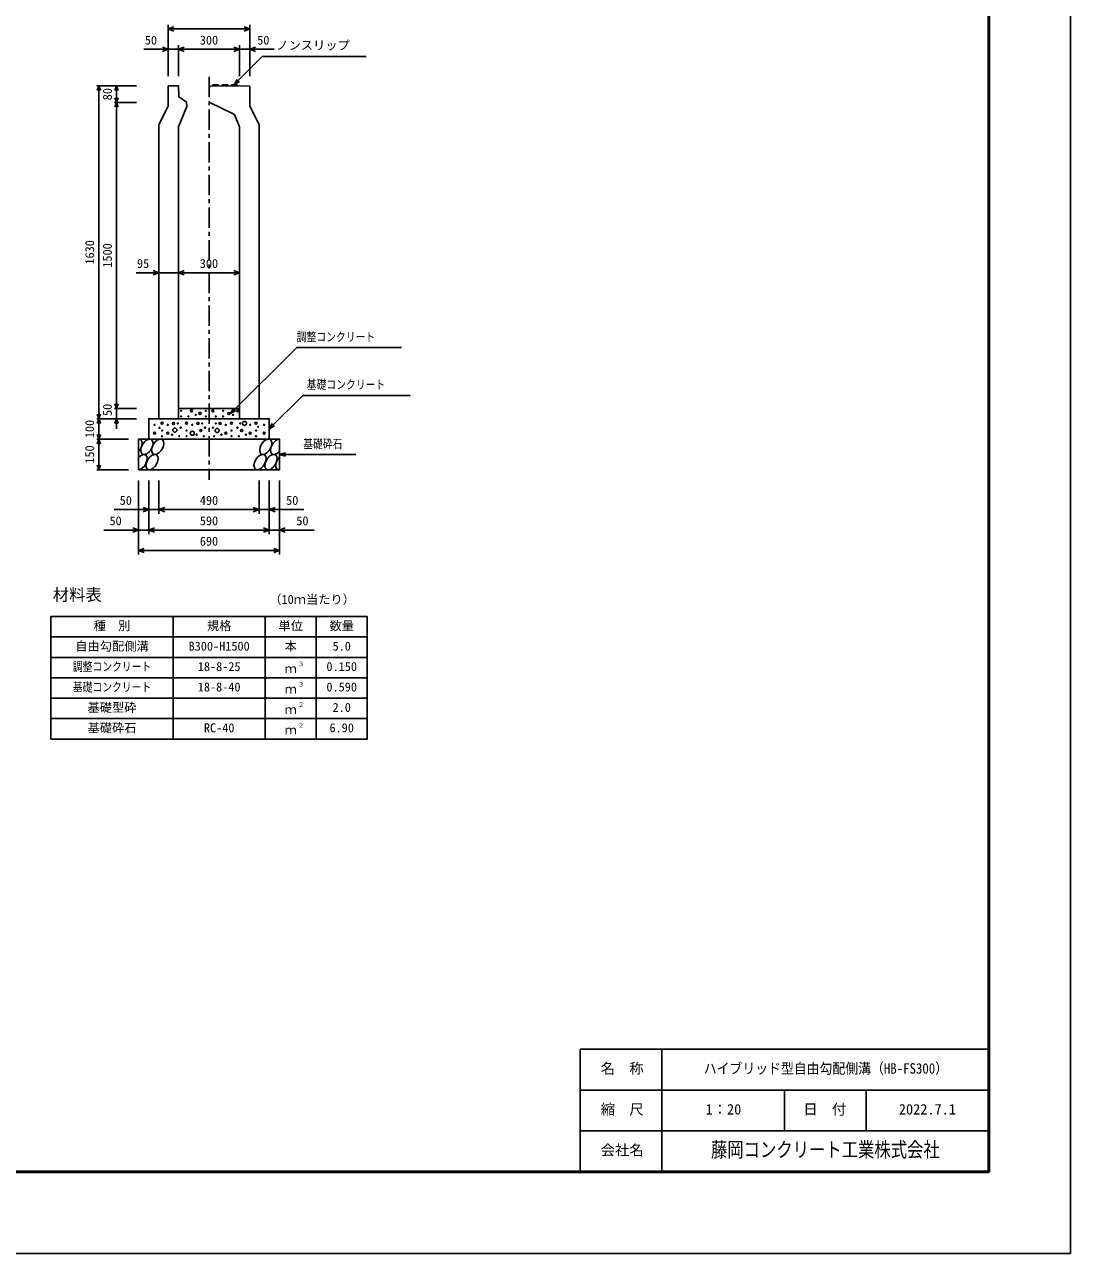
# Model space of a CAD drawing. Units: millimetres, scale not verified. Extents: x -16800 to 16800, y -5940 to 5940.
# Drawn here: x 11679 to 16800, y -5940 to 78 of the extents above; entities that cross this region are included whole.
import ezdxf
from ezdxf.enums import TextEntityAlignment as Align

# ---------------------------------------------------------------- set-up
doc = ezdxf.new("R2010")
doc.units = ezdxf.units.MM
doc.header["$LTSCALE"] = 20
doc.linetypes.add('CHAIN1', pattern=[8, 5, -1, 1, -1])
for name, color, linetype, lineweight in [('0-0_DIM', 7, 'Continuous', 25), ('0-1_Defpoints', 5, 'Continuous', 25), ('0-2_HATCH', 6, 'Continuous', 25), ('0-3_HYO', 3, 'Continuous', 25), ('0-4_HYO2', 4, 'Continuous', 25), ('0-5_OUTLINE', 3, 'Continuous', 25), ('0-6_TXT', 7, 'Continuous', 25), ('0-7_WAKU', 3, 'Continuous', 25), ('0-8_WAKU-LINE', 7, 'Continuous', 25)]:
    doc.layers.add(name, color=color, linetype=linetype, lineweight=lineweight)
doc.layers.add('0-9_WAKU-TXT', color=7, linetype='Continuous')
doc.styles.add('ＭＳ ゴシック', font='')
doc.styles.get('ＭＳ ゴシック').set_extended_font_data('MS Gothic')

msp = doc.modelspace()

# ---------------------------------------------------------------- linework, layer by layer
at = {"layer": '0-0_DIM'}
for p, q in [((12381.78, 77.25), (12381.78, -174.49)), ((12781.78, 77.25), (12781.78, -174.49)), ((12781.78, 57.25), (12381.78, 57.25)), ((12381.78, -42.75), (12262.12, -42.75)), ((12431.78, -42.75), (12381.78, -42.75)), ((12431.78, -22.75), (12431.78, -174.49)), ((12431.78, -42.75), (12731.78, -42.75)), ((12731.78, -22.75), (12731.78, -174.49)), ((12731.78, -42.75), (12781.78, -42.75)), ((12781.78, -42.75), (12901.45, -42.75)), ((12704.73, -215.73), (12842.4, -78.07)), ((13350.84, -78.07), (12842.4, -78.07)), ((12032.58, -221.96), (12225.91, -221.96)), ((12042.58, -221.96), (12042.58, -1851.96)), ((12129.25, -302.46), (12129.25, -221.96)), ((12704.73, -215.73), (12719.73, -189.75)), ((12704.73, -215.73), (12730.71, -200.73)), ((12119.25, -302.46), (12225.91, -302.46)), ((12129.25, -1801.96), (12129.25, -302.46)), ((12336.78, -1136.96), (12224.8, -1136.96)), ((12336.78, -1136.96), (12431.78, -1136.96)), ((12431.78, -1136.96), (12731.78, -1136.96)), ((13040.44, -1738.31), (12876.78, -1901.96)), ((13040.44, -1738.31), (13567.51, -1738.31)), ((12119.25, -1801.96), (12225.91, -1801.96)), ((12129.25, -1801.96), (12129.25, -1851.96)), ((12686.78, -1826.96), (12701.78, -1800.98)), ((12032.58, -1851.96), (12225.91, -1851.96)), ((12042.58, -1951.96), (12042.58, -1851.96)), ((12129.25, -1901.96), (12129.25, -1851.96)), ((12686.78, -1826.96), (12712.76, -1811.96)), ((12876.78, -1901.96), (12891.78, -1875.98)), ((12876.78, -1901.96), (12902.76, -1886.96)), ((12032.58, -1951.96), (12186.78, -1951.96)), ((12042.58, -1951.96), (12042.58, -2101.96)), ((12926.78, -2026.96), (12955.76, -2019.2)), ((12926.78, -2026.96), (13300.68, -2026.96)), ((12926.78, -2026.96), (12955.76, -2034.73)), ((12032.58, -2101.96), (12186.78, -2101.96)), ((12236.78, -2516.98), (12236.78, -2154.63)), ((12286.78, -2416.98), (12286.78, -2154.63)), ((12336.78, -2316.98), (12336.78, -2154.63)), ((12826.78, -2316.98), (12826.78, -2154.63)), ((12876.78, -2416.98), (12876.78, -2154.63)), ((12926.78, -2516.98), (12926.78, -2154.63)), ((12116.78, -2296.98), (12336.78, -2296.98)), ((12336.78, -2296.98), (12826.78, -2296.98)), ((13046.78, -2296.98), (12826.78, -2296.98)), ((12066.78, -2396.98), (12286.78, -2396.98)), ((12286.78, -2396.98), (12876.78, -2396.98)), ((13096.78, -2396.98), (12876.78, -2396.98)), ((12236.78, -2496.98), (12926.78, -2496.98))]:
    msp.add_line(p, q, dxfattribs=at)
at = {"layer": '0-0_DIM', "linetype": 'CHAIN1'}
msp.add_line((12581.78, -176.66), (12581.78, -2151.96), dxfattribs=at)
at = {"layer": '0-0_DIM'}
for points in [[(12410.01, 46.99), (12381.82, 57.25), (12410.01, 67.51)], [(12753.63, 67.51), (12781.82, 57.25), (12753.63, 46.99)], [(12353.59, -53.01), (12381.78, -42.75), (12353.59, -32.49)], [(12459.97, -53.01), (12431.78, -42.75), (12459.97, -32.49)], [(12703.67, -32.49), (12731.86, -42.75), (12703.67, -53.01)], [(12809.9, -32.49), (12781.71, -42.75), (12809.9, -53.01)], [(12034.37, -244.51), (12042.58, -221.96), (12050.79, -244.51)], [(12121.04, -244.51), (12129.25, -221.96), (12137.46, -244.51)], [(12137.46, -279.91), (12129.25, -302.46), (12121.04, -279.91)], [(12121.04, -325.01), (12129.25, -302.46), (12137.46, -325.01)], [(12308.59, -1147.22), (12336.78, -1136.96), (12308.59, -1126.7)], [(12459.97, -1147.22), (12431.78, -1136.96), (12459.97, -1126.7)], [(12703.59, -1126.7), (12731.78, -1136.96), (12703.59, -1147.22)], [(12686.78, -1826.96), (13011.25, -1502.5), (13524.8, -1502.5)], [(12137.46, -1779.41), (12129.25, -1801.96), (12121.04, -1779.41)], [(12050.79, -1829.41), (12042.58, -1851.96), (12034.37, -1829.41)], [(12050.79, -1874.51), (12042.58, -1851.96), (12034.37, -1874.51)], [(12137.46, -1874.51), (12129.25, -1851.96), (12121.04, -1874.51)], [(12050.79, -1929.41), (12042.58, -1951.96), (12034.37, -1929.41)], [(12050.79, -1974.51), (12042.58, -1951.96), (12034.37, -1974.51)], [(12050.79, -2079.41), (12042.58, -2101.96), (12034.37, -2079.41)], [(12258.59, -2286.72), (12286.78, -2296.98), (12258.59, -2307.24)], [(12364.97, -2307.24), (12336.78, -2296.98), (12364.97, -2286.72)], [(12798.59, -2286.72), (12826.78, -2296.98), (12798.59, -2307.24)], [(12904.97, -2286.72), (12876.78, -2296.98), (12904.97, -2307.24)], [(12208.59, -2386.72), (12236.78, -2396.98), (12208.59, -2407.24)], [(12314.97, -2407.24), (12286.78, -2396.98), (12314.97, -2386.72)], [(12848.59, -2386.72), (12876.78, -2396.98), (12848.59, -2407.24)], [(12954.97, -2386.72), (12926.78, -2396.98), (12954.97, -2407.24)], [(12264.97, -2507.24), (12236.78, -2496.98), (12264.97, -2486.72)], [(12898.59, -2486.72), (12926.78, -2496.98), (12898.59, -2507.24)]]:
    msp.add_lwpolyline(points, dxfattribs=at)
at = {"layer": '0-1_Defpoints'}
msp.add_lwpolyline([(0, -5940), (16800, -5940), (16800, 5940), (0, 5940)], close=True, dxfattribs=at)
at = {"layer": '0-2_HATCH'}
for p, q in [((12599.78, -223.28), (12601.23, -216.77)), ((12601.23, -216.77), (12628.23, -216.5)), ((12628.23, -216.5), (12629.78, -222.98)), ((12644.78, -222.83), (12646.23, -216.32)), ((12689.78, -222.38), (12691.28, -215.87)), ((12691.23, -215.87), (12718.23, -215.6)), ((12718.23, -215.6), (12719.78, -222.08))]:
    msp.add_line(p, q, dxfattribs=at)
msp.add_lwpolyline([(12646.23, -216.32), (12673.23, -216.05), (12674.78, -222.53)], dxfattribs=at)
for centre, radius in [((12445.75, -1812.65), 2.5), ((12445.75, -1840.66), 2.5), ((12481.64, -1840.66), 2.5), ((12495.66, -1812.65), 5), ((12516.69, -1832.78), 2.5), ((12537.71, -1825.78), 5), ((12565.75, -1812.65), 2.5), ((12565.75, -1840.66), 2.5), ((12600.92, -1812.93), 5), ((12614.94, -1840.95), 2.5), ((12650.82, -1812.93), 2.5), ((12650.82, -1840.95), 2.5), ((12678.86, -1826.06), 5), ((12699.89, -1833.07), 2.5), ((12720.92, -1812.93), 5), ((12755.74, -1874.78), 10), ((12315.47, -1922.93), 5), ((12315.47, -1881.79), 2.5), ((12339.33, -1896.7), 2.5), ((12351.75, -1873.91), 5), ((12351.75, -1909.8), 2.5), ((12379.79, -1922.93), 5), ((12379.79, -1881.79), 2.5), ((12407.82, -1874.78), 5), ((12414.36, -1907.8), 10), ((12428.86, -1874.78), 2.5), ((12442.87, -1895.79), 2.5), ((12471.75, -1873.91), 5), ((12471.75, -1909.8), 2.5), ((12499.79, -1922.93), 10), ((12499.79, -1881.79), 2.5), ((12527.82, -1874.78), 5), ((12541.84, -1909.8), 5), ((12548.86, -1874.78), 2.5), ((12562.87, -1895.79), 2.5), ((12600.69, -1895.79), 2.5), ((12621.72, -1909.8), 10), ((12614.71, -1874.78), 2.5), ((12635.74, -1874.78), 5), ((12663.78, -1922.93), 5), ((12663.78, -1881.79), 2.5), ((12691.82, -1873.91), 5), ((12691.82, -1909.8), 2.5), ((12720.69, -1895.79), 2.5), ((12734.71, -1874.78), 2.5), ((12741.72, -1909.8), 5), ((12783.78, -1922.93), 5), ((12783.78, -1881.79), 2.5), ((12811.82, -1873.91), 5), ((12811.82, -1909.8), 2.5), ((12823.16, -1891.48), 2.5), ((12851.72, -1922.93), 5), ((12851.72, -1881.79), 2.5), ((12351.75, -1937.81), 2.5), ((12400.82, -1929.94), 2.5), ((12435.86, -1937.81), 2.5), ((12471.75, -1937.81), 2.5), ((12520.82, -1929.94), 2.5), ((12555.86, -1937.81), 2.5), ((12607.7, -1937.81), 2.5), ((12642.75, -1929.94), 2.5), ((12691.82, -1937.81), 2.5), ((12727.7, -1937.81), 2.5), ((12762.75, -1929.94), 2.5), ((12811.82, -1937.81), 2.5)]:
    msp.add_circle(centre, radius, dxfattribs=at)
for centre, start_param, end_param in [((12224.42, -1989.48), 4.385593, 6.6745444), ((12912.92, -1989.48), 0.3357715, 4.4411806), ((12249.74, -2064.47), 3.5111464, 7.548991), ((12938.25, -2064.47), 1.2110787, 3.5658734)]:
    msp.add_ellipse(centre, major_axis=(21.81, 35.31), ratio=0.5792, start_param=start_param, end_param=end_param, dxfattribs=at)
for centre in [(12277.63, -1989.48), (12330.84, -1989.48), (12859.72, -1989.48), (12302.95, -2064.47), (12831.83, -2064.47), (12885.04, -2064.47)]:
    msp.add_ellipse(centre, major_axis=(21.81, 35.31), ratio=0.5792, dxfattribs=at)
at = {"layer": '0-3_HYO'}
for p, q in [((12406.78, -2820.92), (12406.78, -3420.92)), ((12856.78, -2820.92), (12856.78, -3420.92)), ((13106.78, -2820.92), (13106.78, -3420.92)), ((11806.78, -2920.92), (13356.78, -2920.92))]:
    msp.add_line(p, q, dxfattribs=at)
msp.add_lwpolyline([(11806.78, -3420.92), (13356.78, -3420.92), (13356.78, -2820.92), (11806.78, -2820.92)], close=True, dxfattribs=at)
at = {"layer": '0-4_HYO2'}
for p, q in [((11806.78, -3020.92), (13356.78, -3020.92)), ((11806.78, -3120.92), (13356.78, -3120.92)), ((11806.78, -3220.92), (13356.78, -3220.92)), ((11806.78, -3320.92), (13356.78, -3320.92))]:
    msp.add_line(p, q, dxfattribs=at)
at = {"layer": '0-5_OUTLINE'}
for p, q in [((12381.78, -221.46), (12431.78, -221.96)), ((12781.78, -221.46), (12587.78, -223.4)), ((12781.78, -221.46), (12781.78, -321.46)), ((12473.78, -321.96), (12431.78, -421.96)), ((12706.58, -361.96), (12581.78, -301.96)), ((12826.78, -411.46), (12781.78, -321.46)), ((12336.78, -411.46), (12336.78, -1851.96)), ((12706.58, -361.96), (12731.78, -421.96)), ((12826.78, -411.46), (12826.78, -1851.96)), ((12431.78, -421.96), (12431.78, -1851.96)), ((12731.78, -421.96), (12731.78, -1851.96)), ((12731.78, -1801.96), (12431.78, -1801.96)), ((12336.78, -1851.96), (12431.78, -1851.96)), ((12731.78, -1851.96), (12826.78, -1851.96))]:
    msp.add_line(p, q, dxfattribs=at)
for points in [[(12381.78, -221.46), (12381.78, -321.46), (12336.78, -411.46)], [(12473.78, -321.96), (12470.78, -301.96), (12434.78, -274.83), (12431.78, -221.96)], [(12581.78, -226.66), (12586.28, -226.66), (12587.78, -223.4)], [(12876.78, -1951.96), (12876.78, -1851.96), (12286.78, -1851.96), (12286.78, -1951.96)]]:
    msp.add_lwpolyline(points, dxfattribs=at)
msp.add_lwpolyline([(12236.78, -2101.96), (12926.78, -2101.96), (12926.78, -1951.96), (12236.78, -1951.96)], close=True, dxfattribs=at)
at = {"layer": '0-7_WAKU'}
for p, q in [((14400, -4940), (16400, -4940)), ((14400, -5540), (14400, -4940))]:
    msp.add_line(p, q, dxfattribs=at)
at = {"layer": '0-7_WAKU', "lineweight": 50}
msp.add_lwpolyline([(400, -5540), (16400, -5540), (16400, 5540), (400, 5540)], close=True, dxfattribs=at)
at = {"layer": '0-8_WAKU-LINE'}
for p, q in [((14800, -5540), (14800, -4940)), ((14400, -5140), (16400, -5140)), ((15400, -5340), (15400, -5140)), ((15800, -5340), (15800, -5140)), ((14400, -5340), (16400, -5340))]:
    msp.add_line(p, q, dxfattribs=at)

# ---------------------------------------------------------------- texts
at = {"layer": '0-0_DIM', "style": 'ＭＳ ゴシック'}
for s, p in [('50', (12267.6, -32.75)), ('300', (12536.78, -32.75)), ('50', (12817.7, -32.75)), ('ノンスリップ', (12911.3, -57.89)), ('95', (12228.89, -1126.96)), ('300', (12536.71, -1126.96)), ('50', (12144.34, -2286.98)), ('490', (12536.78, -2286.98)), ('50', (12959.22, -2286.98)), ('50', (12094.34, -2386.98)), ('590', (12536.78, -2386.98)), ('50', (13009.22, -2386.98)), ('690', (12536.78, -2486.98))]:
    msp.add_text(s, height=43.99, dxfattribs=at).set_placement(p, align=Align.BOTTOM_LEFT)
for s, p in [('80', (12119.25, -292.21)), ('1630', (12032.58, -1096.96)), ('1500', (12119.25, -1112.21)), ('50', (12119.25, -1838.63)), ('100', (12032.58, -1946.96)), ('150', (12032.58, -2071.96))]:
    msp.add_text(s, height=43.99, rotation=90, dxfattribs=at).set_placement(p, align=Align.BOTTOM_LEFT)
at = {"layer": '0-0_DIM', "style": 'ＭＳ ゴシック', "width": 0.8}
for s, p in [('調整コンクリート', (13011.25, -1486.07)), ('基礎コンクリート', (13060.44, -1719.57)), ('基礎砕石', (13043.1, -2009.79))]:
    msp.add_text(s, height=43.99, dxfattribs=at).set_placement(p, align=Align.BOTTOM_LEFT)
at = {"layer": '0-6_TXT', "style": 'ＭＳ ゴシック'}
for s, height, p in [('材料表', 58.65, (11816.78, -2760.92)), ('（10ｍ当たり）', 43.99, (12876.78, -2771.93)), ('種\u3000別', 43.99, (12016.78, -2900.92)), ('規格', 43.99, (12571.78, -2900.92)), ('単位', 43.99, (12921.78, -2900.92)), ('数量', 43.99, (13171.78, -2900.92)), ('自由勾配側溝', 43.99, (11926.78, -3000.92)), ('B300-H1500', 43.99, (12481.78, -3000.92)), ('本', 43.99, (12951.78, -3000.92)), ('5.0', 43.99, (13186.78, -3000.92)), ('18-8-25', 43.99, (12526.78, -3100.92)), ('ｍ', 43.99, (12951.78, -3110.92)), ('３', 21.99, (13017.32, -3070.56)), ('0.150', 43.99, (13156.78, -3100.92)), ('18-8-40', 43.99, (12526.78, -3200.92)), ('ｍ', 43.99, (12951.78, -3210.92)), ('３', 21.99, (13017.32, -3170.56)), ('0.590', 43.99, (13156.78, -3200.92)), ('基礎型砕', 43.99, (11986.78, -3300.92)), ('２', 21.99, (13017.32, -3270.56)), ('2.0', 43.99, (13186.78, -3300.92)), ('ｍ', 43.99, (12951.78, -3310.92)), ('基礎砕石', 43.99, (11986.78, -3400.92)), ('RC-40', 43.99, (12556.78, -3400.92)), ('ｍ', 43.99, (12951.78, -3410.92)), ('２', 21.99, (13017.32, -3370.56)), ('6.90', 43.99, (13171.78, -3400.92))]:
    msp.add_text(s, height=height, dxfattribs=at).set_placement(p, align=Align.BOTTOM_LEFT)
at = {"layer": '0-6_TXT', "style": 'ＭＳ ゴシック', "width": 0.8}
for s, p in [('調整コンクリート', (11914.78, -3100.92)), ('基礎コンクリート', (11914.78, -3200.92))]:
    msp.add_text(s, height=43.99, dxfattribs=at).set_placement(p, align=Align.BOTTOM_LEFT)
at = {"layer": '0-9_WAKU-TXT', "style": 'ＭＳ ゴシック'}
for s, p in [('名\u3000称', (14499.9, -5075)), ('縮\u3000尺', (14499.9, -5275)), ('1：20', (15013.5, -5275)), ('日\u3000付', (15491.89, -5275)), ('2022.7.1', (15960, -5275)), ('会社名', (14499.9, -5475))]:
    msp.add_text(s, height=51.32, dxfattribs=at).set_placement(p, align=Align.BOTTOM_LEFT)
for s, height, width, p in [('ハイブリッド型自由勾配側溝（HB-FS300）', 51.32, 0.9, (15004.5, -5075)), ('藤岡コンクリート工業株式会社', 73.31, 0.8, (15040, -5490))]:
    msp.add_text(s, height=height, dxfattribs=dict(at, width=width)).set_placement(p, align=Align.BOTTOM_LEFT)

doc.saveas('drawing.dxf')
